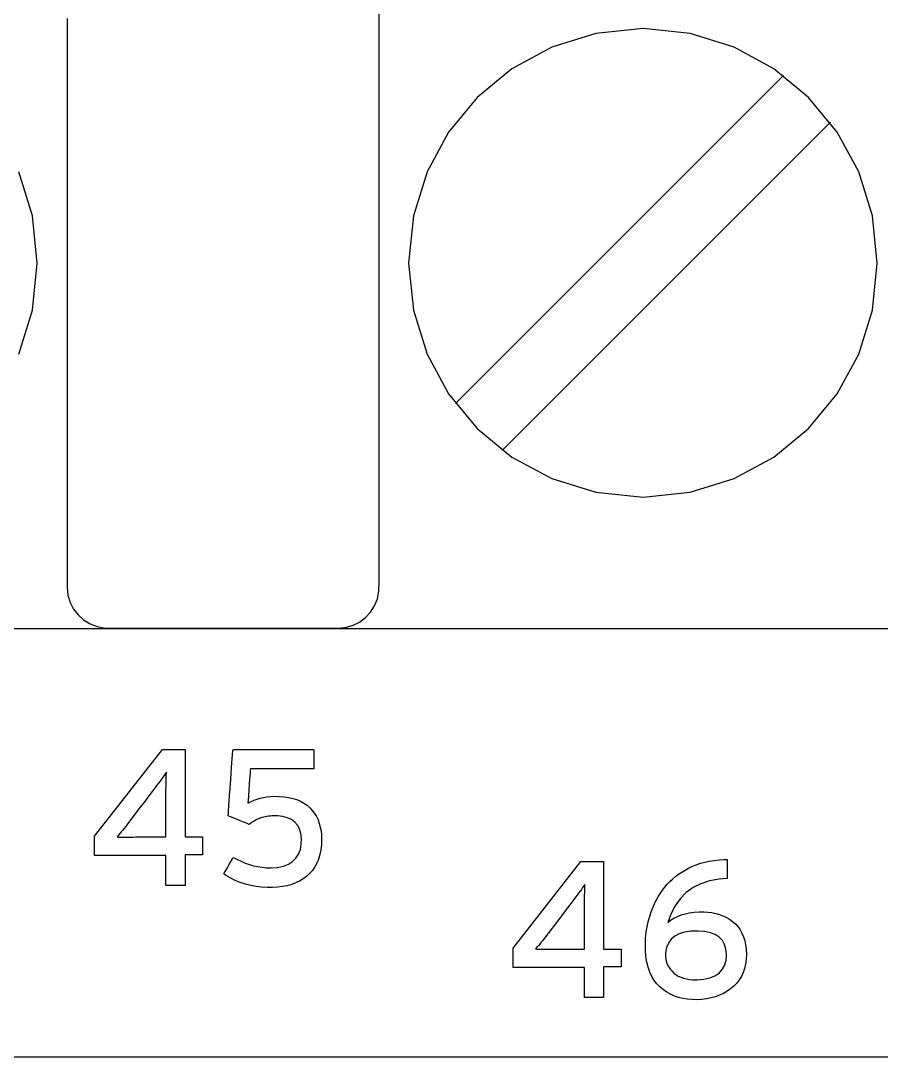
# Model space of a CAD drawing. Extents: x 1 to 47.7, y 0.2 to 35.
# Drawn here: x 41.326 to 41.941, y 10.665 to 11.405 of the extents above; entities that cross this region are included whole.
import ezdxf

# ---------------------------------------------------------------- set-up
doc = ezdxf.new("R2010")
doc.units = 0
doc.header["$MEASUREMENT"] = 0
for name, color, linetype in [('5_1___24__TARGET_LEDS___12', 7, 'CONTINUOUS'), ('6_1__EMPTY_IO_BOARD_POSITI', 7, 'CONTINUOUS'), ('6_2___8__INDEPENDENT_INPUT', 7, 'CONTINUOUS'), ('6_3___8__OPTOISO_INDEPENDE', 7, 'CONTINUOUS'), ('6_4___24__OPTOISO_INDEPEND', 7, 'CONTINUOUS'), ('6_5___8__INDEPENDENT_INPUT', 7, 'CONTINUOUS'), ('6_6___8__INDEPENDENT_INPUT', 7, 'CONTINUOUS'), ('6_7___8__OPTOISO_INDEPENDE', 7, 'CONTINUOUS'), ('6_8___8__OPTOISO_INDEPENDE', 7, 'CONTINUOUS'), ('8_0_____DWG', 7, 'CONTINUOUS')]:
    doc.layers.add(name, color=color, linetype=linetype)

msp = doc.modelspace()

# ---------------------------------------------------------------- linework, layer by layer
at = {"layer": '5_1___24__TARGET_LEDS___12'}
for points in [[(41.35945, 11.40656), (41.35945, 11.37683), (41.35945, 11.32506), (41.35945, 11.25926), (41.35945, 11.18744), (41.35945, 11.11763), (41.35945, 11.05784), (41.35945, 11.01609), (41.35945, 11.00039), (41.35999, 10.99482), (41.36155, 10.98962), (41.36402, 10.98486), (41.36731, 10.98066), (41.3713, 10.9771), (41.37591, 10.97428), (41.38104, 10.97231), (41.38657, 10.97128), (41.39108, 10.97114), (41.40288, 10.97114), (41.42343, 10.97114), (41.44955, 10.97114), (41.47806, 10.97114), (41.50577, 10.97114), (41.52951, 10.97114), (41.54608, 10.97114), (41.55231, 10.97114), (41.55801, 10.97167), (41.56335, 10.97319), (41.56822, 10.97559), (41.57254, 10.97879), (41.57619, 10.98269), (41.57908, 10.98718), (41.5811, 10.99217), (41.58216, 10.99757), (41.5823, 11.00448), (41.5823, 11.03421), (41.5823, 11.08598), (41.5823, 11.15178), (41.5823, 11.2236), (41.5823, 11.29341), (41.5823, 11.3532), (41.5823, 11.39495), (41.5823, 11.41065)], [(41.637, 11.13171), (41.87127, 11.36598)], [(41.67042, 11.09829), (41.90469, 11.33255)], [(41.32496, 11.16689), (41.33471, 11.19826), (41.33811, 11.23194), (41.33471, 11.26565), (41.32496, 11.29706)], [(41.27577, 10.97097), (41.40918, 10.97097), (41.53902, 10.97097), (41.66485, 10.97097), (41.78623, 10.97097), (41.90271, 10.97097), (42.01385, 10.97097), (42.1192, 10.97097), (42.2183, 10.97097), (42.31073, 10.97097), (42.39603, 10.97097), (42.43587, 10.97097), (42.47376, 10.97097), (42.50965, 10.97097), (42.54348, 10.97097), (42.57519, 10.97097), (42.60473, 10.97097)]]:
    msp.add_lwpolyline(points, dxfattribs=at)
msp.add_lwpolyline([(41.60342, 11.23194), (41.60682, 11.19826), (41.61657, 11.16689), (41.632, 11.13851), (41.65244, 11.11379), (41.67722, 11.09339), (41.70566, 11.07799), (41.73709, 11.06826), (41.77085, 11.06487), (41.80454, 11.06826), (41.83594, 11.07799), (41.86435, 11.09339), (41.8891, 11.11379), (41.90953, 11.13851), (41.92496, 11.16689), (41.93471, 11.19826), (41.93811, 11.23194), (41.93471, 11.26565), (41.92496, 11.29706), (41.90953, 11.3255), (41.8891, 11.3503), (41.86435, 11.37076), (41.83594, 11.38622), (41.80454, 11.39599), (41.77085, 11.39939), (41.73709, 11.39599), (41.70566, 11.38622), (41.67722, 11.37076), (41.65244, 11.3503), (41.632, 11.3255), (41.61657, 11.29706), (41.60682, 11.26565)], close=True, dxfattribs=at)
at = {"layer": '6_1__EMPTY_IO_BOARD_POSITI'}
msp.add_lwpolyline([(42.59889, 10.97072), (42.55624, 10.97072), (42.5094, 10.97072), (42.45851, 10.97072), (42.40373, 10.97072), (42.34521, 10.97072), (42.28311, 10.97072), (42.21757, 10.97072), (42.14876, 10.97072), (42.07682, 10.97072), (42.00191, 10.97072), (41.92417, 10.97072), (41.84377, 10.97072), (41.76086, 10.97072), (41.67558, 10.97072), (41.5881, 10.97072), (41.49856, 10.97072), (41.40712, 10.97072), (41.21914, 10.97072)], dxfattribs=at)
at = {"layer": '6_2___8__INDEPENDENT_INPUT'}
for points in [[(41.35945, 11.40656), (41.35945, 11.37683), (41.35945, 11.32506), (41.35945, 11.25926), (41.35945, 11.18744), (41.35945, 11.11763), (41.35945, 11.05784), (41.35945, 11.01609), (41.35945, 11.00039), (41.35999, 10.99482), (41.36155, 10.98962), (41.36402, 10.98486), (41.36731, 10.98066), (41.3713, 10.9771), (41.37591, 10.97428), (41.38104, 10.97231), (41.38657, 10.97128), (41.39108, 10.97114), (41.40288, 10.97114), (41.42343, 10.97114), (41.44955, 10.97114), (41.47806, 10.97114), (41.50577, 10.97114), (41.52951, 10.97114), (41.54608, 10.97114), (41.55231, 10.97114), (41.55801, 10.97167), (41.56335, 10.97319), (41.56822, 10.97559), (41.57254, 10.97879), (41.57619, 10.98269), (41.57908, 10.98718), (41.5811, 10.99217), (41.58216, 10.99757), (41.5823, 11.00448), (41.5823, 11.03421), (41.5823, 11.08598), (41.5823, 11.15178), (41.5823, 11.2236), (41.5823, 11.29341), (41.5823, 11.3532), (41.5823, 11.39495), (41.5823, 11.41065)], [(41.637, 11.13171), (41.87127, 11.36598)], [(41.67042, 11.09829), (41.90469, 11.33255)], [(41.32496, 11.16689), (41.33471, 11.19826), (41.33811, 11.23194), (41.33471, 11.26565), (41.32496, 11.29706)], [(41.27577, 10.97097), (41.40918, 10.97097), (41.53902, 10.97097), (41.66485, 10.97097), (41.78623, 10.97097), (41.90271, 10.97097), (42.01385, 10.97097), (42.1192, 10.97097), (42.2183, 10.97097), (42.31073, 10.97097), (42.39603, 10.97097), (42.43587, 10.97097), (42.47376, 10.97097), (42.50965, 10.97097), (42.54348, 10.97097), (42.57519, 10.97097), (42.60473, 10.97097)]]:
    msp.add_lwpolyline(points, dxfattribs=at)
msp.add_lwpolyline([(41.60342, 11.23194), (41.60682, 11.19826), (41.61657, 11.16689), (41.632, 11.13851), (41.65244, 11.11379), (41.67722, 11.09339), (41.70566, 11.07799), (41.73709, 11.06826), (41.77085, 11.06487), (41.80454, 11.06826), (41.83594, 11.07799), (41.86435, 11.09339), (41.8891, 11.11379), (41.90953, 11.13851), (41.92496, 11.16689), (41.93471, 11.19826), (41.93811, 11.23194), (41.93471, 11.26565), (41.92496, 11.29706), (41.90953, 11.3255), (41.8891, 11.3503), (41.86435, 11.37076), (41.83594, 11.38622), (41.80454, 11.39599), (41.77085, 11.39939), (41.73709, 11.39599), (41.70566, 11.38622), (41.67722, 11.37076), (41.65244, 11.3503), (41.632, 11.3255), (41.61657, 11.29706), (41.60682, 11.26565)], close=True, dxfattribs=at)
at = {"layer": '6_3___8__OPTOISO_INDEPENDE'}
for points in [[(41.35945, 11.40656), (41.35945, 11.37683), (41.35945, 11.32506), (41.35945, 11.25926), (41.35945, 11.18744), (41.35945, 11.11763), (41.35945, 11.05784), (41.35945, 11.01609), (41.35945, 11.00039), (41.35999, 10.99482), (41.36155, 10.98962), (41.36402, 10.98486), (41.36731, 10.98066), (41.3713, 10.9771), (41.37591, 10.97428), (41.38104, 10.97231), (41.38657, 10.97128), (41.39108, 10.97114), (41.40288, 10.97114), (41.42343, 10.97114), (41.44955, 10.97114), (41.47806, 10.97114), (41.50577, 10.97114), (41.52951, 10.97114), (41.54608, 10.97114), (41.55231, 10.97114), (41.55801, 10.97167), (41.56335, 10.97319), (41.56822, 10.97559), (41.57254, 10.97879), (41.57619, 10.98269), (41.57908, 10.98718), (41.5811, 10.99217), (41.58216, 10.99757), (41.5823, 11.00448), (41.5823, 11.03421), (41.5823, 11.08598), (41.5823, 11.15178), (41.5823, 11.2236), (41.5823, 11.29341), (41.5823, 11.3532), (41.5823, 11.39495), (41.5823, 11.41065)], [(41.637, 11.13171), (41.87127, 11.36598)], [(41.67042, 11.09829), (41.90469, 11.33255)], [(41.32496, 11.16689), (41.33471, 11.19826), (41.33811, 11.23194), (41.33471, 11.26565), (41.32496, 11.29706)], [(41.27577, 10.97097), (41.40918, 10.97097), (41.53902, 10.97097), (41.66485, 10.97097), (41.78623, 10.97097), (41.90271, 10.97097), (42.01385, 10.97097), (42.1192, 10.97097), (42.2183, 10.97097), (42.31073, 10.97097), (42.39603, 10.97097), (42.43587, 10.97097), (42.47376, 10.97097), (42.50965, 10.97097), (42.54348, 10.97097), (42.57519, 10.97097), (42.60473, 10.97097)]]:
    msp.add_lwpolyline(points, dxfattribs=at)
msp.add_lwpolyline([(41.60342, 11.23194), (41.60682, 11.19826), (41.61657, 11.16689), (41.632, 11.13851), (41.65244, 11.11379), (41.67722, 11.09339), (41.70566, 11.07799), (41.73709, 11.06826), (41.77085, 11.06487), (41.80454, 11.06826), (41.83594, 11.07799), (41.86435, 11.09339), (41.8891, 11.11379), (41.90953, 11.13851), (41.92496, 11.16689), (41.93471, 11.19826), (41.93811, 11.23194), (41.93471, 11.26565), (41.92496, 11.29706), (41.90953, 11.3255), (41.8891, 11.3503), (41.86435, 11.37076), (41.83594, 11.38622), (41.80454, 11.39599), (41.77085, 11.39939), (41.73709, 11.39599), (41.70566, 11.38622), (41.67722, 11.37076), (41.65244, 11.3503), (41.632, 11.3255), (41.61657, 11.29706), (41.60682, 11.26565)], close=True, dxfattribs=at)
at = {"layer": '6_4___24__OPTOISO_INDEPEND'}
for points in [[(41.35945, 11.40656), (41.35945, 11.37683), (41.35945, 11.32506), (41.35945, 11.25926), (41.35945, 11.18744), (41.35945, 11.11763), (41.35945, 11.05784), (41.35945, 11.01609), (41.35945, 11.00039), (41.35999, 10.99482), (41.36155, 10.98962), (41.36402, 10.98486), (41.36731, 10.98066), (41.3713, 10.9771), (41.37591, 10.97428), (41.38104, 10.97231), (41.38657, 10.97128), (41.39108, 10.97114), (41.40288, 10.97114), (41.42343, 10.97114), (41.44955, 10.97114), (41.47806, 10.97114), (41.50577, 10.97114), (41.52951, 10.97114), (41.54608, 10.97114), (41.55231, 10.97114), (41.55801, 10.97167), (41.56335, 10.97319), (41.56822, 10.97559), (41.57254, 10.97879), (41.57619, 10.98269), (41.57908, 10.98718), (41.5811, 10.99217), (41.58216, 10.99757), (41.5823, 11.00448), (41.5823, 11.03421), (41.5823, 11.08598), (41.5823, 11.15178), (41.5823, 11.2236), (41.5823, 11.29341), (41.5823, 11.3532), (41.5823, 11.39495), (41.5823, 11.41065)], [(41.637, 11.13171), (41.87127, 11.36598)], [(41.67042, 11.09829), (41.90469, 11.33255)], [(41.32496, 11.16689), (41.33471, 11.19826), (41.33811, 11.23194), (41.33471, 11.26565), (41.32496, 11.29706)], [(41.27577, 10.97097), (41.40918, 10.97097), (41.53902, 10.97097), (41.66485, 10.97097), (41.78623, 10.97097), (41.90271, 10.97097), (42.01385, 10.97097), (42.1192, 10.97097), (42.2183, 10.97097), (42.31073, 10.97097), (42.39603, 10.97097), (42.43587, 10.97097), (42.47376, 10.97097), (42.50965, 10.97097), (42.54348, 10.97097), (42.57519, 10.97097), (42.60473, 10.97097)]]:
    msp.add_lwpolyline(points, dxfattribs=at)
msp.add_lwpolyline([(41.60342, 11.23194), (41.60682, 11.19826), (41.61657, 11.16689), (41.632, 11.13851), (41.65244, 11.11379), (41.67722, 11.09339), (41.70566, 11.07799), (41.73709, 11.06826), (41.77085, 11.06487), (41.80454, 11.06826), (41.83594, 11.07799), (41.86435, 11.09339), (41.8891, 11.11379), (41.90953, 11.13851), (41.92496, 11.16689), (41.93471, 11.19826), (41.93811, 11.23194), (41.93471, 11.26565), (41.92496, 11.29706), (41.90953, 11.3255), (41.8891, 11.3503), (41.86435, 11.37076), (41.83594, 11.38622), (41.80454, 11.39599), (41.77085, 11.39939), (41.73709, 11.39599), (41.70566, 11.38622), (41.67722, 11.37076), (41.65244, 11.3503), (41.632, 11.3255), (41.61657, 11.29706), (41.60682, 11.26565)], close=True, dxfattribs=at)
at = {"layer": '6_5___8__INDEPENDENT_INPUT'}
for points in [[(41.35945, 11.40656), (41.35945, 11.37683), (41.35945, 11.32506), (41.35945, 11.25926), (41.35945, 11.18744), (41.35945, 11.11763), (41.35945, 11.05784), (41.35945, 11.01609), (41.35945, 11.00039), (41.35999, 10.99482), (41.36155, 10.98962), (41.36402, 10.98486), (41.36731, 10.98066), (41.3713, 10.9771), (41.37591, 10.97428), (41.38104, 10.97231), (41.38657, 10.97128), (41.39108, 10.97114), (41.40288, 10.97114), (41.42343, 10.97114), (41.44955, 10.97114), (41.47806, 10.97114), (41.50577, 10.97114), (41.52951, 10.97114), (41.54608, 10.97114), (41.55231, 10.97114), (41.55801, 10.97167), (41.56335, 10.97319), (41.56822, 10.97559), (41.57254, 10.97879), (41.57619, 10.98269), (41.57908, 10.98718), (41.5811, 10.99217), (41.58216, 10.99757), (41.5823, 11.00448), (41.5823, 11.03421), (41.5823, 11.08598), (41.5823, 11.15178), (41.5823, 11.2236), (41.5823, 11.29341), (41.5823, 11.3532), (41.5823, 11.39495), (41.5823, 11.41065)], [(41.637, 11.13171), (41.87127, 11.36598)], [(41.67042, 11.09829), (41.90469, 11.33255)], [(41.32496, 11.16689), (41.33471, 11.19826), (41.33811, 11.23194), (41.33471, 11.26565), (41.32496, 11.29706)], [(41.27577, 10.97097), (41.40918, 10.97097), (41.53902, 10.97097), (41.66485, 10.97097), (41.78623, 10.97097), (41.90271, 10.97097), (42.01385, 10.97097), (42.1192, 10.97097), (42.2183, 10.97097), (42.31073, 10.97097), (42.39603, 10.97097), (42.43587, 10.97097), (42.47376, 10.97097), (42.50965, 10.97097), (42.54348, 10.97097), (42.57519, 10.97097), (42.60473, 10.97097)]]:
    msp.add_lwpolyline(points, dxfattribs=at)
msp.add_lwpolyline([(41.60342, 11.23194), (41.60682, 11.19826), (41.61657, 11.16689), (41.632, 11.13851), (41.65244, 11.11379), (41.67722, 11.09339), (41.70566, 11.07799), (41.73709, 11.06826), (41.77085, 11.06487), (41.80454, 11.06826), (41.83594, 11.07799), (41.86435, 11.09339), (41.8891, 11.11379), (41.90953, 11.13851), (41.92496, 11.16689), (41.93471, 11.19826), (41.93811, 11.23194), (41.93471, 11.26565), (41.92496, 11.29706), (41.90953, 11.3255), (41.8891, 11.3503), (41.86435, 11.37076), (41.83594, 11.38622), (41.80454, 11.39599), (41.77085, 11.39939), (41.73709, 11.39599), (41.70566, 11.38622), (41.67722, 11.37076), (41.65244, 11.3503), (41.632, 11.3255), (41.61657, 11.29706), (41.60682, 11.26565)], close=True, dxfattribs=at)
at = {"layer": '6_6___8__INDEPENDENT_INPUT'}
for points in [[(41.35945, 11.40656), (41.35945, 11.37683), (41.35945, 11.32506), (41.35945, 11.25926), (41.35945, 11.18744), (41.35945, 11.11763), (41.35945, 11.05784), (41.35945, 11.01609), (41.35945, 11.00039), (41.35999, 10.99482), (41.36155, 10.98962), (41.36402, 10.98486), (41.36731, 10.98066), (41.3713, 10.9771), (41.37591, 10.97428), (41.38104, 10.97231), (41.38657, 10.97128), (41.39108, 10.97114), (41.40288, 10.97114), (41.42343, 10.97114), (41.44955, 10.97114), (41.47806, 10.97114), (41.50577, 10.97114), (41.52951, 10.97114), (41.54608, 10.97114), (41.55231, 10.97114), (41.55801, 10.97167), (41.56335, 10.97319), (41.56822, 10.97559), (41.57254, 10.97879), (41.57619, 10.98269), (41.57908, 10.98718), (41.5811, 10.99217), (41.58216, 10.99757), (41.5823, 11.00448), (41.5823, 11.03421), (41.5823, 11.08598), (41.5823, 11.15178), (41.5823, 11.2236), (41.5823, 11.29341), (41.5823, 11.3532), (41.5823, 11.39495), (41.5823, 11.41065)], [(41.637, 11.13171), (41.87127, 11.36598)], [(41.67042, 11.09829), (41.90469, 11.33255)], [(41.32496, 11.16689), (41.33471, 11.19826), (41.33811, 11.23194), (41.33471, 11.26565), (41.32496, 11.29706)], [(41.27577, 10.97097), (41.40918, 10.97097), (41.53902, 10.97097), (41.66485, 10.97097), (41.78623, 10.97097), (41.90271, 10.97097), (42.01385, 10.97097), (42.1192, 10.97097), (42.2183, 10.97097), (42.31073, 10.97097), (42.39603, 10.97097), (42.43587, 10.97097), (42.47376, 10.97097), (42.50965, 10.97097), (42.54348, 10.97097), (42.57519, 10.97097), (42.60473, 10.97097)]]:
    msp.add_lwpolyline(points, dxfattribs=at)
msp.add_lwpolyline([(41.60342, 11.23194), (41.60682, 11.19826), (41.61657, 11.16689), (41.632, 11.13851), (41.65244, 11.11379), (41.67722, 11.09339), (41.70566, 11.07799), (41.73709, 11.06826), (41.77085, 11.06487), (41.80454, 11.06826), (41.83594, 11.07799), (41.86435, 11.09339), (41.8891, 11.11379), (41.90953, 11.13851), (41.92496, 11.16689), (41.93471, 11.19826), (41.93811, 11.23194), (41.93471, 11.26565), (41.92496, 11.29706), (41.90953, 11.3255), (41.8891, 11.3503), (41.86435, 11.37076), (41.83594, 11.38622), (41.80454, 11.39599), (41.77085, 11.39939), (41.73709, 11.39599), (41.70566, 11.38622), (41.67722, 11.37076), (41.65244, 11.3503), (41.632, 11.3255), (41.61657, 11.29706), (41.60682, 11.26565)], close=True, dxfattribs=at)
at = {"layer": '6_7___8__OPTOISO_INDEPENDE'}
for points in [[(41.35945, 11.40656), (41.35945, 11.37683), (41.35945, 11.32506), (41.35945, 11.25926), (41.35945, 11.18744), (41.35945, 11.11763), (41.35945, 11.05784), (41.35945, 11.01609), (41.35945, 11.00039), (41.35999, 10.99482), (41.36155, 10.98962), (41.36402, 10.98486), (41.36731, 10.98066), (41.3713, 10.9771), (41.37591, 10.97428), (41.38104, 10.97231), (41.38657, 10.97128), (41.39108, 10.97114), (41.40288, 10.97114), (41.42343, 10.97114), (41.44955, 10.97114), (41.47806, 10.97114), (41.50577, 10.97114), (41.52951, 10.97114), (41.54608, 10.97114), (41.55231, 10.97114), (41.55801, 10.97167), (41.56335, 10.97319), (41.56822, 10.97559), (41.57254, 10.97879), (41.57619, 10.98269), (41.57908, 10.98718), (41.5811, 10.99217), (41.58216, 10.99757), (41.5823, 11.00448), (41.5823, 11.03421), (41.5823, 11.08598), (41.5823, 11.15178), (41.5823, 11.2236), (41.5823, 11.29341), (41.5823, 11.3532), (41.5823, 11.39495), (41.5823, 11.41065)], [(41.637, 11.13171), (41.87127, 11.36598)], [(41.67042, 11.09829), (41.90469, 11.33255)], [(41.32496, 11.16689), (41.33471, 11.19826), (41.33811, 11.23194), (41.33471, 11.26565), (41.32496, 11.29706)], [(41.27577, 10.97097), (41.40918, 10.97097), (41.53902, 10.97097), (41.66485, 10.97097), (41.78623, 10.97097), (41.90271, 10.97097), (42.01385, 10.97097), (42.1192, 10.97097), (42.2183, 10.97097), (42.31073, 10.97097), (42.39603, 10.97097), (42.43587, 10.97097), (42.47376, 10.97097), (42.50965, 10.97097), (42.54348, 10.97097), (42.57519, 10.97097), (42.60473, 10.97097)]]:
    msp.add_lwpolyline(points, dxfattribs=at)
msp.add_lwpolyline([(41.60342, 11.23194), (41.60682, 11.19826), (41.61657, 11.16689), (41.632, 11.13851), (41.65244, 11.11379), (41.67722, 11.09339), (41.70566, 11.07799), (41.73709, 11.06826), (41.77085, 11.06487), (41.80454, 11.06826), (41.83594, 11.07799), (41.86435, 11.09339), (41.8891, 11.11379), (41.90953, 11.13851), (41.92496, 11.16689), (41.93471, 11.19826), (41.93811, 11.23194), (41.93471, 11.26565), (41.92496, 11.29706), (41.90953, 11.3255), (41.8891, 11.3503), (41.86435, 11.37076), (41.83594, 11.38622), (41.80454, 11.39599), (41.77085, 11.39939), (41.73709, 11.39599), (41.70566, 11.38622), (41.67722, 11.37076), (41.65244, 11.3503), (41.632, 11.3255), (41.61657, 11.29706), (41.60682, 11.26565)], close=True, dxfattribs=at)
at = {"layer": '6_8___8__OPTOISO_INDEPENDE'}
for points in [[(41.35945, 11.40656), (41.35945, 11.37683), (41.35945, 11.32506), (41.35945, 11.25926), (41.35945, 11.18744), (41.35945, 11.11763), (41.35945, 11.05784), (41.35945, 11.01609), (41.35945, 11.00039), (41.35999, 10.99482), (41.36155, 10.98962), (41.36402, 10.98486), (41.36731, 10.98066), (41.3713, 10.9771), (41.37591, 10.97428), (41.38104, 10.97231), (41.38657, 10.97128), (41.39108, 10.97114), (41.40288, 10.97114), (41.42343, 10.97114), (41.44955, 10.97114), (41.47806, 10.97114), (41.50577, 10.97114), (41.52951, 10.97114), (41.54608, 10.97114), (41.55231, 10.97114), (41.55801, 10.97167), (41.56335, 10.97319), (41.56822, 10.97559), (41.57254, 10.97879), (41.57619, 10.98269), (41.57908, 10.98718), (41.5811, 10.99217), (41.58216, 10.99757), (41.5823, 11.00448), (41.5823, 11.03421), (41.5823, 11.08598), (41.5823, 11.15178), (41.5823, 11.2236), (41.5823, 11.29341), (41.5823, 11.3532), (41.5823, 11.39495), (41.5823, 11.41065)], [(41.637, 11.13171), (41.87127, 11.36598)], [(41.67042, 11.09829), (41.90469, 11.33255)], [(41.32496, 11.16689), (41.33471, 11.19826), (41.33811, 11.23194), (41.33471, 11.26565), (41.32496, 11.29706)], [(41.27577, 10.97097), (41.40918, 10.97097), (41.53902, 10.97097), (41.66485, 10.97097), (41.78623, 10.97097), (41.90271, 10.97097), (42.01385, 10.97097), (42.1192, 10.97097), (42.2183, 10.97097), (42.31073, 10.97097), (42.39603, 10.97097), (42.43587, 10.97097), (42.47376, 10.97097), (42.50965, 10.97097), (42.54348, 10.97097), (42.57519, 10.97097), (42.60473, 10.97097)]]:
    msp.add_lwpolyline(points, dxfattribs=at)
msp.add_lwpolyline([(41.60342, 11.23194), (41.60682, 11.19826), (41.61657, 11.16689), (41.632, 11.13851), (41.65244, 11.11379), (41.67722, 11.09339), (41.70566, 11.07799), (41.73709, 11.06826), (41.77085, 11.06487), (41.80454, 11.06826), (41.83594, 11.07799), (41.86435, 11.09339), (41.8891, 11.11379), (41.90953, 11.13851), (41.92496, 11.16689), (41.93471, 11.19826), (41.93811, 11.23194), (41.93471, 11.26565), (41.92496, 11.29706), (41.90953, 11.3255), (41.8891, 11.3503), (41.86435, 11.37076), (41.83594, 11.38622), (41.80454, 11.39599), (41.77085, 11.39939), (41.73709, 11.39599), (41.70566, 11.38622), (41.67722, 11.37076), (41.65244, 11.3503), (41.632, 11.3255), (41.61657, 11.29706), (41.60682, 11.26565)], close=True, dxfattribs=at)
at = {"layer": '8_0_____DWG'}
for points in [[(41.4437, 10.80932), (41.4437, 10.78748), (41.43001, 10.78748), (41.43001, 10.80885), (41.37904, 10.80885), (41.37904, 10.82275), (41.42754, 10.88466), (41.4437, 10.88466), (41.4437, 10.82213), (41.45618, 10.82213), (41.45618, 10.80932), (41.4437, 10.80932)], [(41.74265, 10.72928), (41.74265, 10.70744), (41.72895, 10.70744), (41.72895, 10.72881), (41.67798, 10.72881), (41.67798, 10.74272), (41.72649, 10.80463), (41.74265, 10.80463), (41.74265, 10.74209), (41.75511, 10.74209), (41.75511, 10.72928), (41.74265, 10.72928)], [(41.95668, 10.66478), (41.90679, 10.66478), (41.85583, 10.66478), (41.80383, 10.66478), (41.7508, 10.66478), (41.69673, 10.66478), (41.64166, 10.66478), (41.58558, 10.66478), (41.52852, 10.66478), (41.47047, 10.66478), (41.41147, 10.66478), (41.3515, 10.66478), (41.2906, 10.66478)]]:
    msp.add_lwpolyline(points, dxfattribs=at)
for points in [[(41.54129, 10.82048), (41.54113, 10.81659), (41.54071, 10.81293), (41.54003, 10.80951), (41.53908, 10.80632), (41.53788, 10.80338), (41.53641, 10.80067), (41.53468, 10.7982), (41.53269, 10.79596), (41.53045, 10.79397), (41.52802, 10.7922), (41.52542, 10.79065), (41.52265, 10.78931), (41.51971, 10.7882), (41.5166, 10.78731), (41.51332, 10.78664), (41.50986, 10.78619), (41.50624, 10.78596), (41.50236, 10.78595), (41.49838, 10.78618), (41.49448, 10.78667), (41.49064, 10.7874), (41.48687, 10.78838), (41.48318, 10.78962), (41.47955, 10.7911), (41.47599, 10.79283), (41.4725, 10.79481), (41.47147, 10.79572), (41.472, 10.79666), (41.47286, 10.79818), (41.47394, 10.80007), (41.4751, 10.80211), (41.47622, 10.8041), (41.47719, 10.80581), (41.47789, 10.80703), (41.47819, 10.80756), (41.48079, 10.80614), (41.48374, 10.80471), (41.48671, 10.80348), (41.48969, 10.80243), (41.49269, 10.80157), (41.49572, 10.8009), (41.49876, 10.80042), (41.50182, 10.80012), (41.50512, 10.80003), (41.50983, 10.8004), (41.51397, 10.80127), (41.51754, 10.80263), (41.52053, 10.8045), (41.52295, 10.80686), (41.5248, 10.80972), (41.52607, 10.81308), (41.52677, 10.81695), (41.52687, 10.82109), (41.52638, 10.82468), (41.52542, 10.82782), (41.52399, 10.83051), (41.52207, 10.83274), (41.51969, 10.83452), (41.51683, 10.83585), (41.51349, 10.83673), (41.50968, 10.83715), (41.5071, 10.83719), (41.50581, 10.83715), (41.50455, 10.83707), (41.50333, 10.83695), (41.50215, 10.83679), (41.50101, 10.8366), (41.4999, 10.83636), (41.49883, 10.83609), (41.4978, 10.83577), (41.49681, 10.83539), (41.49584, 10.83496), (41.49489, 10.8345), (41.49397, 10.83401), (41.49306, 10.83349), (41.49217, 10.83293), (41.4913, 10.83235), (41.49044, 10.83173), (41.48961, 10.83108), (41.48907, 10.8313), (41.48762, 10.83189), (41.48554, 10.83274), (41.48309, 10.83373), (41.48053, 10.83478), (41.47813, 10.83575), (41.47617, 10.83655), (41.4749, 10.83706), (41.47457, 10.83729), (41.47474, 10.8397), (41.47508, 10.84478), (41.47555, 10.85169), (41.47609, 10.85958), (41.47664, 10.86761), (41.47714, 10.87494), (41.47753, 10.88072), (41.47776, 10.88412), (41.47823, 10.88466), (41.48198, 10.88466), (41.48876, 10.88466), (41.49753, 10.88466), (41.50727, 10.88466), (41.51695, 10.88466), (41.52555, 10.88466), (41.53205, 10.88466), (41.5354, 10.88466), (41.53564, 10.88444), (41.53564, 10.88336), (41.53564, 10.88161), (41.53564, 10.87944), (41.53564, 10.87709), (41.53564, 10.87482), (41.53564, 10.87285), (41.53564, 10.87144), (41.53564, 10.87084), (41.53435, 10.87084), (41.53026, 10.87084), (41.52417, 10.87084), (41.51687, 10.87084), (41.50917, 10.87084), (41.50187, 10.87084), (41.49578, 10.87084), (41.4917, 10.87084), (41.4904, 10.87082), (41.49032, 10.86975), (41.49013, 10.86724), (41.48987, 10.86373), (41.48957, 10.85966), (41.48926, 10.85547), (41.48897, 10.85159), (41.48874, 10.84847), (41.4886, 10.84654), (41.48916, 10.8465), (41.49103, 10.84751), (41.49303, 10.8484), (41.49515, 10.84916), (41.49739, 10.8498), (41.49976, 10.85032), (41.50225, 10.85071), (41.50487, 10.85098), (41.50761, 10.85113), (41.5109, 10.85111), (41.51439, 10.85085), (41.51767, 10.85037), (41.52074, 10.84968), (41.52359, 10.84877), (41.52622, 10.84765), (41.52865, 10.84631), (41.53086, 10.84475), (41.53286, 10.84298), (41.53463, 10.84102), (41.53619, 10.83892), (41.53754, 10.83668), (41.53869, 10.83432), (41.53962, 10.83182), (41.54035, 10.82918), (41.54087, 10.82642), (41.54118, 10.82352)], [(41.43041, 10.86831), (41.42961, 10.86718), (41.42877, 10.86599), (41.42786, 10.86473), (41.4269, 10.8634), (41.42587, 10.86202), (41.42479, 10.86056), (41.42366, 10.85905), (41.42246, 10.85746), (41.42169, 10.85645), (41.42027, 10.85458), (41.4179, 10.85145), (41.41493, 10.84753), (41.41172, 10.8433), (41.40864, 10.83924), (41.40606, 10.83583), (41.40433, 10.83355), (41.40364, 10.83264), (41.40248, 10.83112), (41.40135, 10.82966), (41.40024, 10.82827), (41.39917, 10.82694), (41.39813, 10.82568), (41.39713, 10.82449), (41.39615, 10.82335), (41.3952, 10.82229), (41.39605, 10.822), (41.39766, 10.822), (41.39933, 10.82201), (41.40106, 10.82202), (41.40287, 10.82204), (41.40473, 10.82206), (41.40666, 10.82208), (41.40865, 10.82211), (41.41018, 10.82213), (41.41136, 10.82213), (41.41371, 10.82213), (41.41683, 10.82213), (41.42032, 10.82213), (41.42378, 10.82213), (41.42681, 10.82213), (41.42901, 10.82213), (41.43, 10.82213), (41.43001, 10.82295), (41.43001, 10.82566), (41.43001, 10.8297), (41.43001, 10.83452), (41.43001, 10.83955), (41.43001, 10.8442), (41.43001, 10.84793), (41.43001, 10.85014), (41.43003, 10.85157), (41.43006, 10.85395), (41.4301, 10.85626), (41.43014, 10.85848), (41.43018, 10.86061), (41.43023, 10.86266), (41.43029, 10.86463), (41.43035, 10.86651)], [(41.84471, 10.73827), (41.84452, 10.73472), (41.84406, 10.73138), (41.84333, 10.72824), (41.84234, 10.7253), (41.84108, 10.72257), (41.83956, 10.72003), (41.83777, 10.7177), (41.83571, 10.71557), (41.8334, 10.71364), (41.83092, 10.7119), (41.82828, 10.71038), (41.82549, 10.70908), (41.82255, 10.70801), (41.81946, 10.70715), (41.81621, 10.70651), (41.81281, 10.7061), (41.80926, 10.7059), (41.80574, 10.70593), (41.80243, 10.7062), (41.79925, 10.70672), (41.7962, 10.70748), (41.79329, 10.70848), (41.79051, 10.70973), (41.78787, 10.71123), (41.78536, 10.71296), (41.78299, 10.71495), (41.78076, 10.71718), (41.77879, 10.71971), (41.77709, 10.72254), (41.77566, 10.72566), (41.7745, 10.72909), (41.7736, 10.73281), (41.77296, 10.73683), (41.77259, 10.74115), (41.77249, 10.74519), (41.77255, 10.74744), (41.77268, 10.74971), (41.7729, 10.75201), (41.77319, 10.75432), (41.77356, 10.75667), (41.77401, 10.75903), (41.77454, 10.76142), (41.77515, 10.76383), (41.77584, 10.76623), (41.77662, 10.76859), (41.77749, 10.77092), (41.77846, 10.77321), (41.77953, 10.77547), (41.78069, 10.77771), (41.78195, 10.77991), (41.7833, 10.78208), (41.78475, 10.78423), (41.78637, 10.7863), (41.78811, 10.7883), (41.78996, 10.79021), (41.79192, 10.79203), (41.79399, 10.79377), (41.79617, 10.79542), (41.79846, 10.797), (41.80087, 10.79848), (41.80339, 10.79989), (41.80606, 10.80117), (41.80887, 10.8023), (41.81184, 10.80329), (41.81494, 10.80414), (41.81819, 10.80485), (41.82159, 10.80541), (41.82513, 10.80583), (41.82882, 10.8061), (41.83086, 10.80607), (41.83086, 10.80516), (41.83086, 10.80351), (41.83086, 10.8014), (41.83086, 10.79907), (41.83086, 10.79676), (41.83086, 10.79474), (41.83086, 10.79324), (41.83086, 10.79252), (41.82521, 10.79205), (41.81842, 10.79078), (41.81223, 10.78874), (41.80667, 10.78593), (41.80173, 10.78235), (41.7974, 10.77799), (41.7937, 10.77286), (41.79061, 10.76695), (41.78846, 10.76095), (41.79058, 10.76262), (41.7929, 10.76409), (41.79541, 10.76536), (41.79811, 10.76641), (41.80101, 10.76726), (41.8041, 10.7679), (41.80738, 10.76834), (41.81085, 10.76857), (41.81426, 10.76859), (41.81723, 10.76842), (41.82008, 10.76806), (41.82282, 10.7675), (41.82545, 10.76675), (41.82796, 10.7658), (41.83035, 10.76467), (41.83263, 10.76333), (41.83479, 10.76181), (41.83682, 10.76005), (41.83861, 10.75807), (41.84018, 10.75587), (41.84151, 10.75347), (41.84262, 10.75085), (41.84349, 10.74802), (41.84413, 10.74498), (41.84454, 10.74173)], [(41.72934, 10.78827), (41.72855, 10.78714), (41.7277, 10.78595), (41.7268, 10.78469), (41.72583, 10.78337), (41.72481, 10.78198), (41.72374, 10.78053), (41.7226, 10.77901), (41.72141, 10.77743), (41.72064, 10.77641), (41.71922, 10.77454), (41.71685, 10.77141), (41.71388, 10.76749), (41.71067, 10.76326), (41.70759, 10.7592), (41.70501, 10.75579), (41.70328, 10.75351), (41.70259, 10.7526), (41.70142, 10.75108), (41.70029, 10.74962), (41.69918, 10.74823), (41.69811, 10.74691), (41.69708, 10.74565), (41.69607, 10.74445), (41.69509, 10.74332), (41.69415, 10.74225), (41.69499, 10.74196), (41.6966, 10.74196), (41.69827, 10.74197), (41.7, 10.74198), (41.7018, 10.742), (41.70367, 10.74202), (41.7056, 10.74204), (41.70759, 10.74207), (41.70912, 10.74209), (41.7103, 10.74209), (41.71265, 10.74209), (41.71577, 10.74209), (41.71925, 10.74209), (41.72271, 10.74209), (41.72575, 10.74209), (41.72795, 10.74209), (41.72893, 10.74209), (41.72895, 10.74291), (41.72895, 10.74562), (41.72895, 10.74967), (41.72895, 10.75449), (41.72895, 10.75951), (41.72895, 10.76417), (41.72895, 10.76789), (41.72895, 10.77011), (41.72896, 10.77153), (41.729, 10.77392), (41.72904, 10.77622), (41.72908, 10.77844), (41.72913, 10.78057), (41.72918, 10.78262), (41.72923, 10.78459), (41.72929, 10.78647)], [(41.83047, 10.738), (41.8301, 10.7419), (41.8291, 10.7453), (41.82749, 10.74818), (41.82525, 10.75055), (41.8224, 10.75241), (41.81893, 10.75376), (41.81483, 10.75459), (41.81011, 10.75492), (41.80504, 10.75476), (41.80054, 10.7541), (41.79668, 10.75293), (41.79346, 10.75124), (41.79087, 10.74905), (41.78893, 10.74635), (41.78762, 10.74314), (41.78695, 10.73942), (41.78689, 10.73673), (41.78707, 10.73502), (41.78742, 10.73337), (41.78793, 10.73179), (41.7886, 10.73028), (41.78944, 10.72884), (41.79044, 10.72747), (41.79161, 10.72617), (41.79294, 10.72492), (41.79442, 10.72376), (41.79604, 10.72276), (41.79782, 10.72191), (41.79974, 10.72122), (41.8018, 10.72068), (41.80402, 10.72029), (41.80638, 10.72006), (41.80944, 10.72001), (41.81434, 10.72044), (41.81859, 10.72139), (41.8222, 10.72286), (41.82515, 10.72485), (41.82746, 10.72735), (41.82911, 10.73038), (41.83012, 10.73393)]]:
    msp.add_lwpolyline(points, close=True, dxfattribs=at)

doc.saveas('drawing.dxf')
